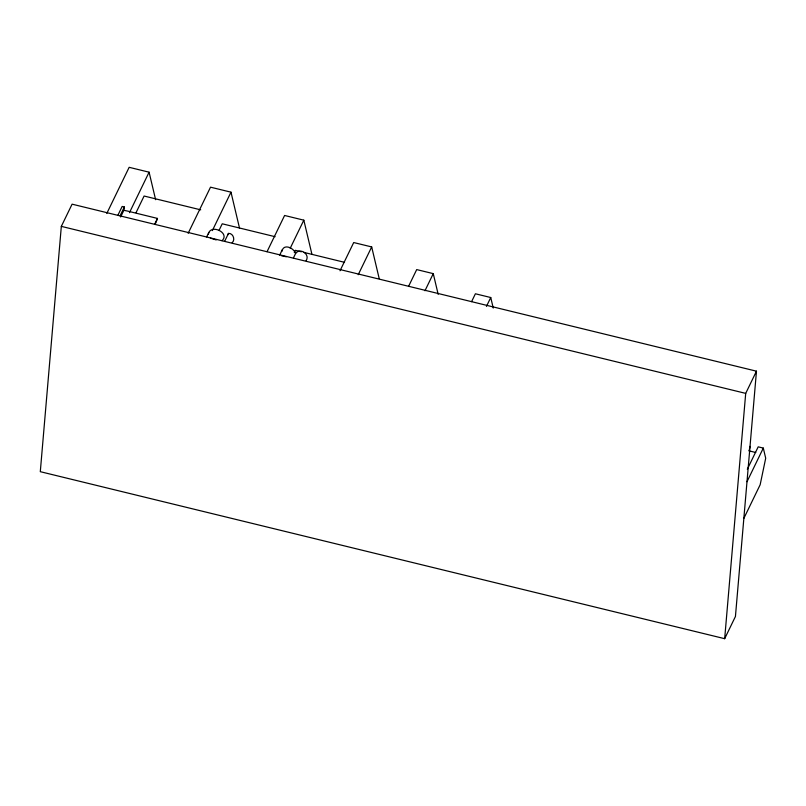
<?xml version="1.0" encoding="UTF-8"?>
<svg xmlns="http://www.w3.org/2000/svg" width="806" height="806" viewBox="0 0 806 806"><rect width="100%" height="100%" fill="white"/><g stroke="black" fill="none" stroke-linecap="round" stroke-linejoin="round"><path stroke-width="1.21" d="M61.327 226.375L40.3 471.681L724.675 638.684L735.435 616.489L756.471 371.183L72.097 204.17L61.327 226.375L745.701 393.378L756.471 371.183M120.628 216.965L123.862 210.306L127.298 211.021L157.482 218.426L155.215 224.229M724.675 638.684L745.701 393.378M123.862 210.306L124.346 206.991L122.159 206.457L117.847 215.333M749.288 450.05L750.064 446.343M208.391 234.143C210.326 223.322 230.476 232.843 222.023 240.702M281.939 251.271C283.48 243.17 293.898 247.875 295.57 253.517L293.424 257.95M106.785 213.449L129.151 167.316L149.09 172.182L155.618 199.686M120.044 215.867L124.346 206.991M129.454 212.683L149.09 172.182M136.033 212.683L144.103 196.029L200.714 209.842M154.792 223.977L157.482 218.426M188.151 233.307L210.517 187.173L230.99 192.171L239.553 228.279M206.658 236.904L208.804 232.46M212.351 230.617L230.99 192.171M218.99 230.486L222.234 223.796L275.108 236.692M224.713 241.165L228.481 233.397C233.055 232.994 235.614 239.835 232.138 242.737M267.028 251.704L284.599 215.474L303.822 220.169L311.872 254.081M279.662 255.17L282.352 249.618M290.2 248.268L303.822 220.169M294.291 252.57L295.379 250.323L301.373 251.784M340.011 270.776L353.703 242.546L371.687 246.928L379.213 278.644M358.217 274.705L371.687 246.928M408.521 286.473L416.702 269.587L433.265 273.637L438.172 294.331M424.964 290.754L433.265 273.637M471.581 301.656L475.399 293.777L490.753 297.525L493.242 308.043M486.431 306.431L490.753 297.525M747.323 469.263L758.194 446.846L763.302 448.086L765.7 458.221L760.159 484.738L743.847 518.369M746.991 481.716L763.302 448.086M306.099 260.681C310.421 254.364 299.983 247.21 295.57 253.517M228.481 233.397L227.927 234.737M281.526 255.764L286.271 256.771M210.467 238.153L216.199 239.936M303.771 252.369L344.525 262.323M748.714 450.776L755.776 452.498"/></g></svg>
